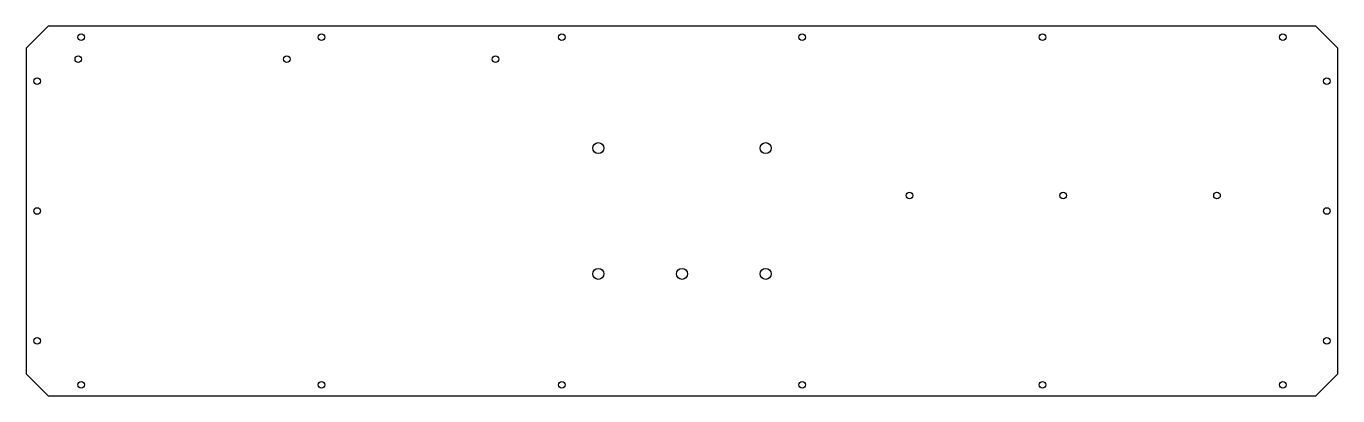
# Model space of a CAD drawing. Header units: millimetres. Extents: x -99 to 498, y -139 to 29.
import ezdxf

# ---------------------------------------------------------------- set-up
doc = ezdxf.new("R2010")
doc.units = ezdxf.units.MM
doc.layers.add('Shape2DView017', color=7, linetype='CONTINUOUS')

msp = doc.modelspace()

# ---------------------------------------------------------------- linework, layer by layer
at = {"layer": 'Shape2DView017'}
for p, q in [((-88.7082, 28.89), (-98.7082, 18.89)), ((488.492, 28.89), (-88.7082, 28.89)), ((498.492, 18.89), (488.492, 28.89)), ((-98.7082, 18.89), (-98.7082, -129.11)), ((498.492, -129.11), (498.492, 18.89)), ((-98.7082, -129.11), (-88.7082, -139.11)), ((488.492, -139.11), (498.492, -129.11)), ((-88.7082, -139.11), (488.492, -139.11))]:
    msp.add_line(p, q, dxfattribs=at)
for centre, radius in [((-73.7082, 23.89), 1.5), ((35.7318, 23.89), 1.5), ((145.172, 23.89), 1.5), ((254.612, 23.89), 1.5), ((364.052, 23.89), 1.5), ((473.492, 23.89), 1.5), ((-75, 13.89), 1.5), ((20, 13.89), 1.5), ((115, 13.89), 1.5), ((-93.7082, 3.89), 1.5), ((493.492, 3.89), 1.5), ((161.792, -26.535), 2.5), ((237.992, -26.535), 2.5), ((303.492, -48.11), 1.5), ((373.492, -48.11), 1.5), ((443.492, -48.11), 1.5), ((-93.7082, -55.11), 1.5), ((493.492, -55.11), 1.5), ((161.792, -83.685), 2.5), ((199.892, -83.685), 2.5), ((237.992, -83.685), 2.5), ((-93.7082, -114.11), 1.5), ((493.492, -114.11), 1.5), ((-73.7082, -134.11), 1.5), ((35.7318, -134.11), 1.5), ((145.172, -134.11), 1.5), ((254.612, -134.11), 1.5), ((364.052, -134.11), 1.5), ((473.492, -134.11), 1.5)]:
    msp.add_circle(centre, radius, dxfattribs=at)

doc.saveas('drawing.dxf')
